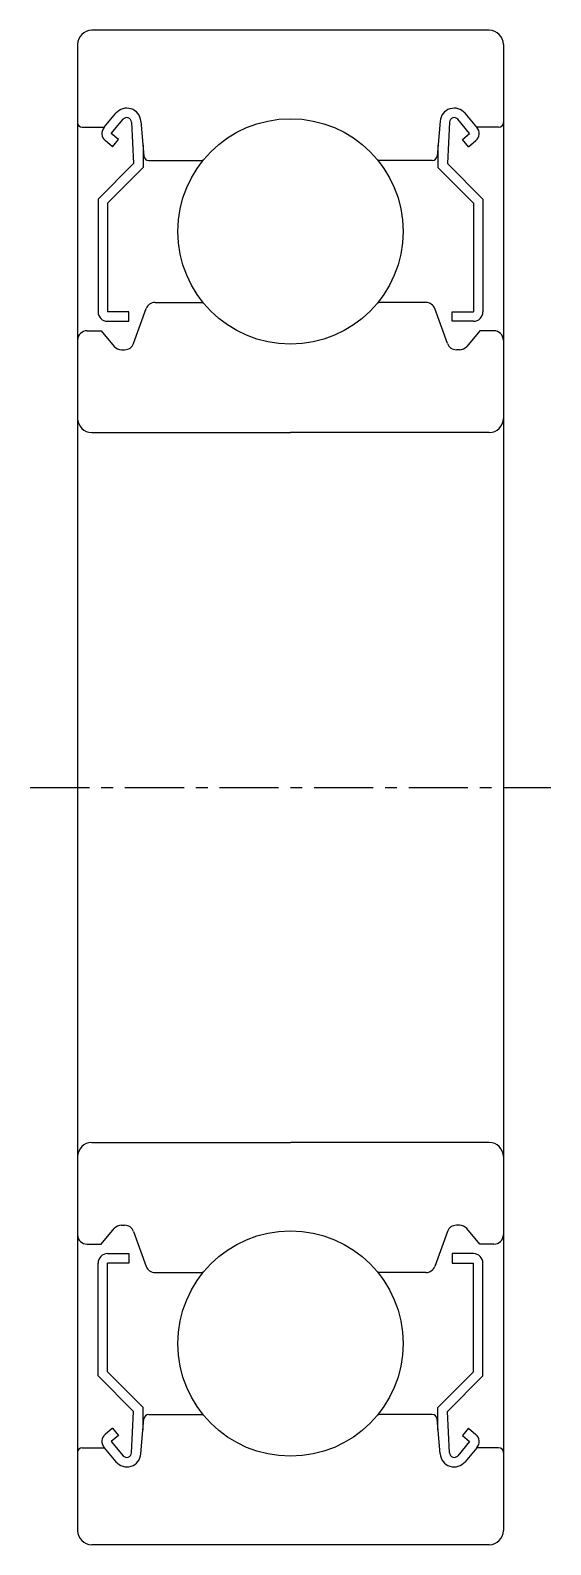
# Model space of a CAD drawing. Extents: x 88.3 to 156.6, y 72.6 to 130.
# Drawn here: x 145.56 to 156.56, y 98.02 to 130.02 of the extents above; entities outside this region: 2.
import ezdxf

# ---------------------------------------------------------------- set-up
doc = ezdxf.new("R2010")
doc.units = 0
doc.linetypes.add('CENTER', pattern=[2, 1.25, -0.25, 0.25, -0.25])
doc.layers.get('0').update_dxf_attribs({"linetype": 'CONTINUOUS'})
doc.layers.add('CENTER', color=1, linetype='CENTER')

msp = doc.modelspace()

# ---------------------------------------------------------------- linework, layer by layer
for p, q in [((151.059, 130.022), (146.859, 130.022)), ((155.259, 130.022), (151.059, 130.022)), ((146.559, 129.722), (146.559, 98.322)), ((155.559, 129.722), (155.559, 98.322)), ((147.119, 127.972), (147.369, 128.269)), ((147.272, 127.843), (147.523, 128.141)), ((147.699, 128.082), (147.742, 127.205)), ((147.898, 128.103), (147.962, 127.363)), ((154.221, 128.103), (154.156, 127.363)), ((154.419, 128.082), (154.376, 127.205)), ((154.846, 127.843), (154.596, 128.141)), ((154.999, 127.972), (154.75, 128.269)), ((146.659, 127.972), (147.119, 127.972)), ((147.297, 127.562), (147.144, 127.69)), ((147.425, 127.715), (147.272, 127.843)), ((147.297, 127.562), (147.425, 127.715)), ((154.693, 127.715), (154.846, 127.843)), ((154.821, 127.562), (154.693, 127.715)), ((154.821, 127.562), (154.974, 127.69)), ((155.459, 127.972), (154.999, 127.972)), ((147.942, 127.592), (147.942, 127.122)), ((154.176, 127.592), (154.176, 127.122)), ((147.742, 127.205), (146.992, 126.455)), ((147.942, 127.122), (147.192, 126.372)), ((148.062, 127.272), (149.21, 127.272)), ((154.057, 127.272), (152.909, 127.272)), ((154.176, 127.122), (154.926, 126.372)), ((154.376, 127.205), (155.126, 126.455)), ((146.992, 126.455), (146.992, 124.072)), ((155.126, 126.455), (155.126, 124.072)), ((147.192, 126.372), (147.192, 124.072)), ((154.926, 126.372), (154.926, 124.072)), ((148.197, 124.272), (149.21, 124.272)), ((153.921, 124.272), (152.909, 124.272)), ((147.642, 124.072), (147.192, 124.072)), ((147.192, 123.872), (147.642, 123.872)), ((147.642, 123.872), (147.642, 124.072)), ((147.741, 123.403), (148.009, 124.14)), ((154.377, 123.403), (154.109, 124.14)), ((154.476, 124.072), (154.926, 124.072)), ((154.476, 123.872), (154.476, 124.072)), ((154.926, 123.872), (154.476, 123.872)), ((146.759, 123.672), (147.059, 123.672)), ((147.059, 123.672), (147.335, 123.343)), ((155.059, 123.672), (154.784, 123.343)), ((155.359, 123.672), (155.059, 123.672)), ((147.488, 123.272), (147.553, 123.272)), ((154.63, 123.272), (154.565, 123.272)), ((146.859, 121.522), (151.059, 121.522)), ((155.259, 121.522), (151.059, 121.522)), ((146.859, 106.522), (151.059, 106.522)), ((148.134, 106.522), (148.134, 106.522)), ((149.109, 106.522), (149.109, 106.522)), ((155.259, 106.522), (151.059, 106.522)), ((147.059, 104.372), (147.335, 104.7)), ((147.488, 104.772), (147.553, 104.772)), ((147.741, 104.64), (148.009, 103.903)), ((154.377, 104.64), (154.109, 103.903)), ((154.63, 104.772), (154.565, 104.772)), ((155.059, 104.372), (154.784, 104.7)), ((146.759, 104.372), (147.059, 104.372)), ((155.359, 104.372), (155.059, 104.372)), ((147.192, 104.172), (147.642, 104.172)), ((147.642, 104.172), (147.642, 103.972)), ((154.476, 104.172), (154.476, 103.972)), ((154.926, 104.172), (154.476, 104.172)), ((146.992, 101.589), (146.992, 103.972)), ((147.192, 101.672), (147.192, 103.972)), ((147.642, 103.972), (147.192, 103.972)), ((148.197, 103.772), (149.21, 103.772)), ((153.921, 103.772), (152.909, 103.772)), ((154.476, 103.972), (154.926, 103.972)), ((154.926, 101.672), (154.926, 103.972)), ((155.126, 101.589), (155.126, 103.972)), ((147.742, 100.839), (146.992, 101.589)), ((147.942, 100.922), (147.192, 101.672)), ((154.176, 100.922), (154.926, 101.672)), ((154.376, 100.839), (155.126, 101.589)), ((147.699, 99.962), (147.742, 100.839)), ((147.942, 100.452), (147.942, 100.922)), ((154.176, 100.452), (154.176, 100.922)), ((154.419, 99.962), (154.376, 100.839)), ((147.297, 100.482), (147.144, 100.354)), ((147.297, 100.482), (147.425, 100.329)), ((147.898, 99.941), (147.962, 100.68)), ((148.062, 100.772), (149.21, 100.772)), ((154.057, 100.772), (152.909, 100.772)), ((154.221, 99.941), (154.156, 100.68)), ((154.821, 100.482), (154.693, 100.329)), ((154.821, 100.482), (154.974, 100.354)), ((147.425, 100.329), (147.272, 100.201)), ((147.272, 100.201), (147.523, 99.902)), ((154.846, 100.201), (154.596, 99.902)), ((154.693, 100.329), (154.846, 100.201)), ((146.659, 100.072), (147.119, 100.072)), ((147.119, 100.072), (147.369, 99.774)), ((154.999, 100.072), (154.75, 99.774)), ((155.459, 100.072), (154.999, 100.072)), ((155.259, 98.022), (146.859, 98.022)), ((155.259, 98.022), (151.059, 98.022))]:
    msp.add_line(p, q)
for centre in [(151.059, 125.772), (151.059, 102.272)]:
    msp.add_circle(centre, 2.381)
for centre, radius, start, end in [((146.859, 129.722), 0.3, 90, 180), ((155.259, 129.722), 0.3, 360, 90), ((147.599, 128.076), 0.3, 4.9968, 140.0002), ((154.52, 128.076), 0.3, 39.9998, 175.0032), ((146.659, 128.072), 0.1, 180, 270), ((147.599, 128.077), 0.1, 2.8198, 140.0033), ((154.519, 128.077), 0.1, 39.9967, 177.1802), ((155.459, 128.072), 0.1, 270, 0), ((147.273, 127.843), 0.2, 140.0002, 230.0848), ((154.846, 127.843), 0.2, 309.9152, 39.9998), ((148.062, 127.372), 0.1, 184.9968, 269.9995), ((154.057, 127.372), 0.1, 270.0005, 355.0032), ((148.197, 124.072), 0.2, 90, 159.9919), ((153.921, 124.072), 0.2, 20.0081, 90), ((147.192, 124.072), 0.2, 180, 270), ((154.926, 124.072), 0.2, 270, 0), ((146.759, 123.472), 0.2, 90, 180), ((155.359, 123.472), 0.2, 0, 90), ((147.488, 123.472), 0.2, 219.9962, 270), ((147.553, 123.472), 0.2, 270, 339.9919), ((154.565, 123.472), 0.2, 200.0081, 270), ((154.63, 123.472), 0.2, 270, 320.0038), ((146.859, 121.822), 0.3, 180, 270), ((155.259, 121.822), 0.3, 270, 360), ((146.859, 106.222), 0.3, 90, 180), ((155.259, 106.222), 0.3, 0, 90), ((147.488, 104.572), 0.2, 90, 140.0038), ((147.553, 104.572), 0.2, 20.0081, 90), ((154.565, 104.572), 0.2, 90, 159.9919), ((154.63, 104.572), 0.2, 39.9962, 90), ((146.759, 104.572), 0.2, 180, 270), ((155.359, 104.572), 0.2, 270, 0), ((147.192, 103.972), 0.2, 90, 180), ((154.926, 103.972), 0.2, 0, 90), ((148.197, 103.972), 0.2, 200.0081, 270), ((153.921, 103.972), 0.2, 270, 339.9919), ((148.062, 100.672), 0.1, 90.0005, 175.0032), ((154.057, 100.672), 0.1, 4.9968, 89.9995), ((147.273, 100.2), 0.2, 129.9152, 219.9998), ((154.846, 100.2), 0.2, 320.0002, 50.0848), ((146.659, 99.972), 0.1, 90, 180), ((147.599, 99.967), 0.3, 219.9998, 355.0032), ((147.599, 99.967), 0.1, 219.9967, 357.1802), ((154.52, 99.967), 0.3, 184.9968, 320.0002), ((154.519, 99.967), 0.1, 182.8198, 320.0033), ((155.459, 99.972), 0.1, 0, 90), ((146.859, 98.322), 0.3, 180, 270), ((155.259, 98.322), 0.3, 270, 0)]:
    msp.add_arc(centre, radius, start, end)
at = {"layer": 'CENTER', "color": 1, "linetype": 'CENTER'}
msp.add_line((145.559, 114.022), (156.559, 114.022), dxfattribs=at)

# ---------------------------------------------------------------- texts
for p in [(88.116, 80.116), (88.116, 72.616)]:
    msp.add_text('C6002ZZ', height=2).set_placement(p)

doc.saveas('drawing.dxf')
